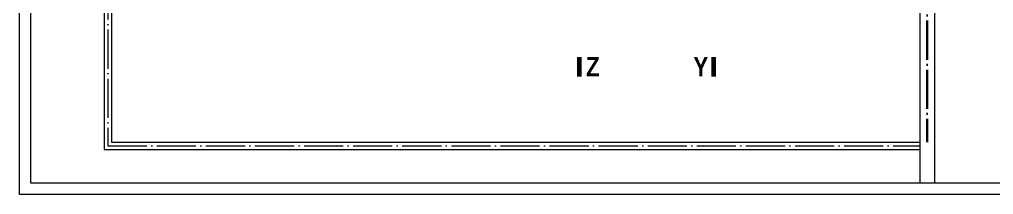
# Model space of a CAD drawing. Header units: millimetres. Extents: x 56222 to 3066687, y -650199 to -121287.
# Drawn here: x 153744 to 154341, y -173552 to -173445 of the extents above; entities that cross this region are included whole.
import ezdxf

# ---------------------------------------------------------------- set-up
doc = ezdxf.new("R2010")
doc.units = ezdxf.units.MM
doc.header["$MEASUREMENT"] = 0
doc.linetypes.add('ACAD_ISO04W100', pattern=[30, 24, -3, 0, -3])
for name, color, linetype, lineweight in [('GROUND FLOOR', 7, 'Continuous', 9), ('SECTION', 7, 'Continuous', 9), ('X_PLOT', 1, 'Continuous', 9), ('X_SHEET', 7, 'Continuous', 9)]:
    doc.layers.add(name, color=color, linetype=linetype, lineweight=lineweight)
doc.styles.add("Cn_BT_0'-0", font='swissc.ttf')

msp = doc.modelspace()

# ---------------------------------------------------------------- linework, layer by layer
at = {"layer": 'GROUND FLOOR'}
for p, q in [((154295.928, -173024.0562), (154295.928, -173544.989)), ((154304.928, -173024.0562), (154304.928, -173544.989)), ((153795.678, -173057.355), (153795.678, -173524.355)), ((153800.178, -173061.855), (153800.178, -173519.855)), ((153795.678, -173524.355), (154295.928, -173524.355)), ((153800.178, -173519.855), (154295.928, -173519.855))]:
    msp.add_line(p, q, dxfattribs=at)
at = {"layer": 'GROUND FLOOR', "color": 1, "linetype": 'ACAD_ISO04W100'}
msp.add_lwpolyline([(154295.928, -173059.605), (153797.928, -173059.605), (153797.928, -173522.105), (154295.928, -173522.105)], dxfattribs=at)
at = {"layer": 'SECTION', "color": 5}
for points in [[(154088.591, -173473.6991, 12, 12, 0), (154085.591, -173473.6991, 0, 0, 0), (154085.591, -173045.1976, 12, 12, 0), (154088.591, -173045.1976, 12, 12, 0)], [(154167.965, -173473.6991, 12, 12, 0), (154170.965, -173473.6991, 0, 0, 0), (154170.965, -173045.1976, 12, 12, 0), (154167.965, -173045.1976, 12, 12, 0)]]:
    msp.add_lwpolyline(points, format="xyseb", dxfattribs=at)
at = {"layer": 'X_PLOT', "linetype": 'ACAD_ISO04W100', "lineweight": 30}
msp.add_line((154300.428, -173024.0562), (154300.428, -173519.855), dxfattribs=at)
at = {"layer": 'X_SHEET'}
for points in [[(154510.9897, -173551.989), (153743.8413, -173551.989), (153743.8413, -173017.0562), (154510.9897, -173017.0562)], [(154503.9897, -173544.989), (153750.8413, -173544.989), (153750.8413, -173024.0562), (154503.9897, -173024.0562)]]:
    msp.add_lwpolyline(points, close=True, dxfattribs=at)

# ---------------------------------------------------------------- texts
at = {"layer": 'SECTION', "color": 5, "char_height": 12, "line_spacing_factor": 1.157143, "style": "Cn_BT_0'-0"}
for s, insert, attachment_point in [('{\\fSwis721 Cn BT|b1|i0|c0|p34;Z}', (154099.565, -173479.6592), 9), ('{\\fSwis721 Cn BT|b1|i0|c0|p34;Y}', (154156.9911, -173479.6592), 7)]:
    msp.add_mtext(s, dxfattribs=dict(at, insert=insert, attachment_point=attachment_point))

doc.saveas('drawing.dxf')
